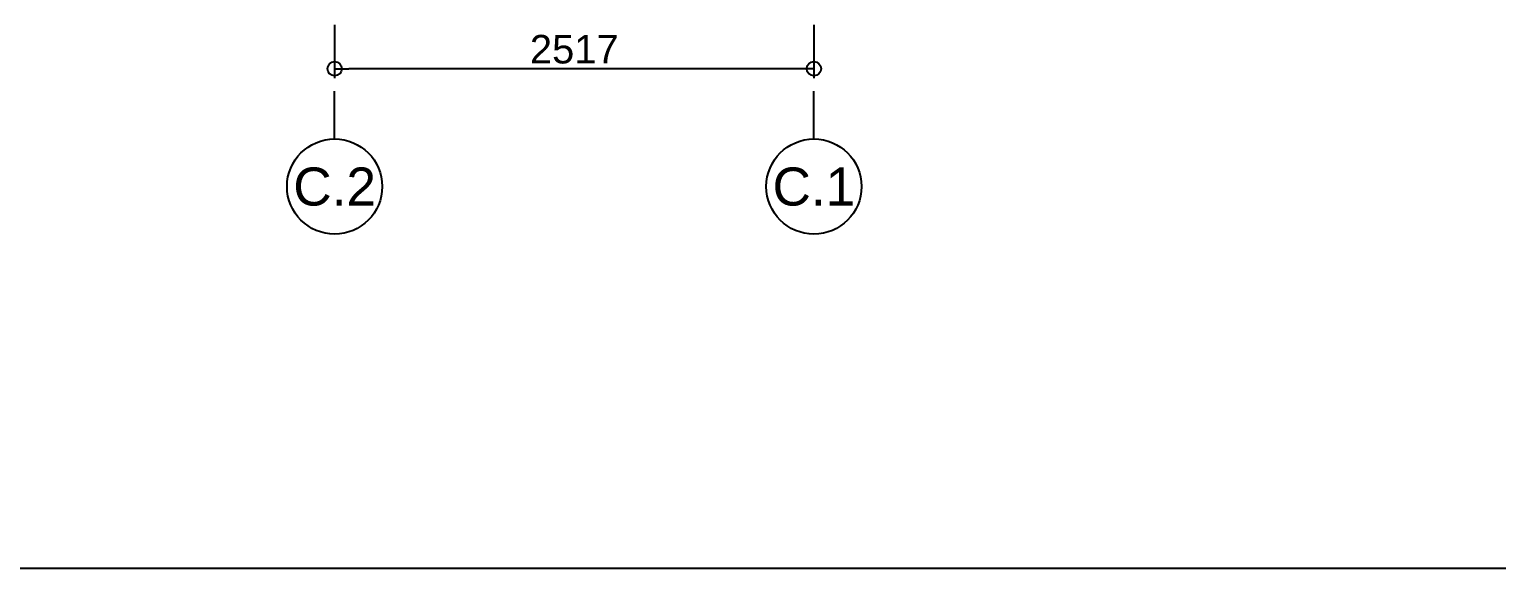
# Model space of a CAD drawing. Header units: millimetres. Extents: x 3774 to 718460, y -768339 to 192544.
# Drawn here: x 507411 to 515117, y -736064 to -733231 of the extents above; entities that cross this region are included whole.
import ezdxf
from ezdxf.enums import TextEntityAlignment as Align
from ezdxf.xclip import XClip

# ---------------------------------------------------------------- set-up
doc = ezdxf.new("R2010")
doc.units = ezdxf.units.MM
doc.header["$XCLIPFRAME"] = 0
doc.linetypes.add('TA_GL_000.70000', pattern=[1.925, 0.7, -0.175, 0.175, -0.175, 0.7])
for name, color, linetype in [('000 - 0_SYM_DWG_GRID-BUBBLE_MAIN_COLOR_1', 7, 'Continuous'), ('000 - 0_SYM_DWG_GRIDLINE_MAIN_COLOR_1', 7, 'Continuous'), ('000 - 0_SYM_DWG_GRIDLINE_MAIN_COLOR_251', 7, 'Continuous'), ('DIM', 7, 'Continuous')]:
    doc.layers.add(name, color=color, linetype=linetype)
doc.styles.add('ARIAL', font='arial.ttf')
doc.styles.add('FAMELINE_FOR_CKST', font='arial.ttf')
doc.styles.add('TA', font='', dxfattribs={"height": 4.5})
doc.styles.get('TA').set_extended_font_data('Cordia New')
doc.dimstyles.new('FAMELINE-CKST_C-C', dxfattribs={"dimtxt": 0.3, "dimasz": 0.15, "dimexe": 0.1, "dimexo": 0.1, "dimgap": 0.05, "dimtad": 1, "dimzin": 0, "dimdsep": 46, "dimtxsty": 'FAMELINE_FOR_CKST', "dimblk": 'ORIGIN', "dimblk1": 'ORIGIN', "dimblk2": 'ORIGIN', "dimsah": 1, "dimcen": 0.1, "dimdle": 0.1, "dimclrd": 7, "dimclre": 7, "dimclrt": 7, "dimadec": 0, "dimazin": 0, "dimtfac": 1, "dimtix": 1, "dimtmove": 2, "dimatfit": 3, "dimfxl": 1, "dimtolj": 1, "dimtzin": 0, "dimlwd": -1, "dimlwe": -1, "dimarcsym": 0})

# ---------------------------------------------------------------- blocks, each defined once
blk = doc.blocks.new('W-1-PP19-ST-ENT2_20260406-084955_STANDARD_PAPER_BLOCK')
at = {"layer": 'DIM', "color": 7}
blk.add_lwpolyline([(775, 0), (0, 0), (0, 443.999987), (775, 443.999987)], close=True, dxfattribs=at)
blk = doc.blocks.new('*U7979')
at = {"layer": '000 - 0_SYM_DWG_GRIDLINE_MAIN_COLOR_1', "color": 7}
blk.add_line((47.8, 0), (42.8, 0), dxfattribs=at)
blk.add_circle((52.8, 0), 5, dxfattribs=at)
at = {"color": 7, "style": 'TA', "flags": 1}
blk.add_attdef('LOCATION', (6, -6), '', height=4.5, rotation=270, dxfattribs=at)
at = {"layer": '000 - 0_SYM_DWG_GRID-BUBBLE_MAIN_COLOR_1', "color": 7, "style": 'ARIAL'}
blk.add_attdef('GRID-HEAD', text='', height=4, rotation=90, dxfattribs=at).set_placement((52.8, 0), align=Align.MIDDLE_CENTER)
blk = doc.blocks.new('*U7980')
at = {"layer": '000 - 0_SYM_DWG_GRIDLINE_MAIN_COLOR_1', "color": 7}
blk.add_line((47.8, 0), (42.8, 0), dxfattribs=at)
blk.add_circle((52.8, 0), 5, dxfattribs=at)
at = {"color": 7, "style": 'TA', "flags": 1}
blk.add_attdef('LOCATION', (6, -6), '', height=4.5, rotation=270, dxfattribs=at)
at = {"layer": '000 - 0_SYM_DWG_GRID-BUBBLE_MAIN_COLOR_1', "color": 7, "style": 'ARIAL'}
blk.add_attdef('GRID-HEAD', text='', height=4, rotation=90, dxfattribs=at).set_placement((52.8, 0), align=Align.MIDDLE_CENTER)
blk = doc.blocks.new('_Origin')
at = {"color": 7, "linetype": 'ByBlock', "lineweight": -2}
blk.add_line((0, 0), (-1, 0), dxfattribs=at)
blk.add_circle((0, 0), 0.5, dxfattribs=at)
blk = doc.blocks.new('*D7978')
at = {"color": 7, "transparency": 16777216}
for p, q in [((-2517, 100660), (-2517, 100378.7)), ((0, 100660), (0, 100378.7)), ((-75, 100428.7), (-2442, 100428.7))]:
    blk.add_line(p, q, dxfattribs=at)
at = {"layer": 'Defpoints', "color": 7, "transparency": 16777216}
for p in [(-2517, 100710), (0, 100710), (-2517, 100428.7)]:
    blk.add_point(p, dxfattribs=at)
at = {"color": 7, "transparency": 16777216, "xscale": 75, "yscale": 75, "zscale": 75, "rotation": 180}
blk.add_blockref('_Origin', (-2517, 100428.7), dxfattribs=at)
at = {"color": 7, "transparency": 16777216, "xscale": 75, "yscale": 75, "zscale": 75}
blk.add_blockref('_Origin', (0, 100428.7), dxfattribs=at)
at = {"color": 7, "transparency": 16777216, "insert": (-1258.5, 100530.3), "char_height": 150, "attachment_point": 5, "style": 'FAMELINE_FOR_CKST'}
blk.add_mtext('\\A1;2517', dxfattribs=at)
blk = doc.blocks.new('W-1-PP19-SE-ENT3_20260407-142914_PP19_ENT3_ELE4_DIMS_2')
at = {"layer": '000 - 0_SYM_DWG_GRIDLINE_MAIN_COLOR_251', "color": 7, "linetype": 'TA_GL_000.70000', "xscale": 50.00000000000007, "yscale": 50.00000000000007, "zscale": 50.00000000000007, "rotation": 270}
for name, p, values in [('*U7979', (-2517, 102450), {'GRID-HEAD': 'C.2'}), ('*U7980', (0, 102450), {'GRID-HEAD': 'C.1'})]:
    blk.add_blockref(name, p, dxfattribs=at).add_auto_attribs(values)
at = {"color": 7}
dim = blk.add_linear_dim(base=(-2517, 100428.7), p1=(0, 100710), p2=(-2517, 100710), dimstyle='FAMELINE-CKST_C-C', override={"dimscale": 500, "dimdec": 0, "dimlfac": 1, "dimclrd": 7, "dimclre": 7, "dimclrt": 7}, dxfattribs=at)
dim.commit()
dim.dimension.update_dxf_attribs({"geometry": '*D7978', "text_midpoint": (-1258.5, 100530.3)})

msp = doc.modelspace()

# ---------------------------------------------------------------- block references
at = {"color": 7}
ref = msp.add_blockref('W-1-PP19-SE-ENT3_20260407-142914_PP19_ENT3_ELE4_DIMS_2', (511531.288, -833866.64), dxfattribs=at)
XClip(ref).set_block_clipping_path([(-11304.0968506876, 98755.1221213046), (6699.1176849194, 115887.2401709807)])
at = {"layer": 'DIM', "color": 7, "xscale": 50, "yscale": 50, "zscale": 50}
msp.add_blockref('W-1-PP19-ST-ENT2_20260406-084955_STANDARD_PAPER_BLOCK', (480265.746, -736063.653), dxfattribs=at)

doc.saveas('drawing.dxf')
